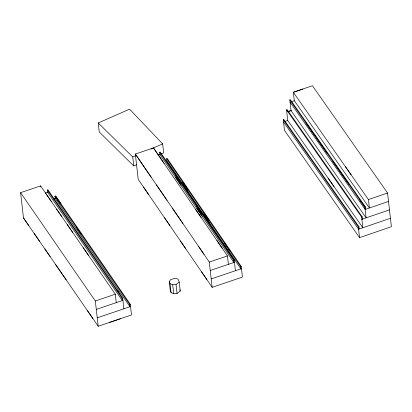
<?xml version="1.0" encoding="UTF-8"?>
<svg xmlns="http://www.w3.org/2000/svg" width="412" height="412" viewBox="0 0 412 412"><rect width="100%" height="100%" fill="white"/><g stroke="black" fill="none" stroke-linecap="round" stroke-linejoin="round"><path stroke-width="0.62" d="M169.26 281.607L170.65 279.578L175.188 278.306L178.01 279.13L179.22 281.999L180.24 290.985L177.052 293.498L173.72 293.746L171.078 292.608L170.285 290.594L169.26 281.607L170.053 283.621L171.078 292.608M170.053 283.621L172.695 284.759L176.027 284.512L179.22 281.999M136.707 164.671L133.776 165.954L99.251 131.948L98.226 122.961L129.559 109.165L162.647 143.896L163.672 152.883L161.329 153.908M98.226 122.961L132.752 156.967L135.682 155.685M150.926 149.02L162.647 143.896M158.393 155.19L160.155 154.418M358.929 226.749L283.842 119.485L283.24 119.691L358.327 226.96L358.929 226.749L359.187 228.995L358.584 229.206L283.554 122.029M286.525 109.808L361.612 217.078L362.833 227.748L287.746 120.484L286.525 109.808L287.128 109.602L362.22 216.867L362.478 219.117L361.87 219.323L389.479 209.852M302.897 89.018L293.354 92.288L294.317 100.713L369.404 207.983L368.446 199.557L293.354 92.288L312.435 85.742L387.558 193.001L391.4 226.703L359.542 237.631L284.455 130.362L283.302 119.784M359.661 199.707L364.898 207.195L366.119 217.866L291.026 110.596L289.811 99.925L290.419 99.719L365.506 206.989L365.763 209.234L365.156 209.44L290.069 102.171M291.238 101.774L294.256 100.734M287.931 111.662L291.377 110.478M287.983 111.647L290.98 110.617M284.671 121.535L287.7 120.495M368.446 199.557L387.558 193.001M365.506 206.989L364.898 207.195L289.811 99.925M365.156 209.44L388.521 201.427M361.612 217.078L362.22 216.867M358.584 229.206L390.442 218.278M97.242 317.832L130.547 306.533L129.94 306.739L55.223 198.43L54.966 196.184L55.574 195.978L130.295 304.288L131.51 314.959L98.2 326.258L23.479 217.948L20.6 192.672L40.587 185.894L115.303 294.204L116.266 302.629M47.344 190.02L122.065 298.329L122.318 300.575L47.601 192.265L47.344 190.02L47.952 189.814L122.673 298.123L123.888 308.794M210.249 270.478L234.464 262.3L233.856 262.506L159.887 154.49L159.629 152.244L160.242 152.038L234.207 260.054L235.422 270.725M47.601 192.265L48.204 192.059L45.176 193.084M53.493 199.017L55.223 198.43M20.6 192.672L95.321 300.981L115.303 294.204M159.629 152.244L233.599 260.26L234.207 260.054M122.065 298.329L122.673 298.123M96.279 309.407L122.925 300.369M241.221 266.435L167.22 158.429L166.644 158.625L240.613 266.641L241.221 266.435L242.436 277.106L212.165 287.329L138.205 179.318L135.327 154.042L153.485 147.908L227.45 255.919L228.408 264.344M60.306 203.919L54.966 196.184L129.687 304.494L130.295 304.288M166.644 158.625L166.901 160.871L240.871 268.887L241.478 268.681L211.207 278.903M109.304 322.493L120.407 318.723M158.074 155.103L159.892 154.49M151.173 177.186L135.327 154.042L209.286 262.053L227.45 255.919M345.344 166.551L351.117 174.806M305.962 123.003L327.499 153.764M332.886 161.458L349.036 184.53M328.173 178.242L333.947 186.492M55.574 195.978L60.904 203.708M76.313 227.13L81.653 234.866M45.923 193.63L51.258 201.365M56.599 209.1L61.934 216.841M67.269 224.576L72.605 232.311M83.286 247.782L88.621 255.522M23.479 217.948L28.819 225.683M34.155 233.424L39.495 241.159M44.826 248.894L50.166 256.63M55.502 264.37L66.177 279.841M87.524 310.787L92.86 318.522M116.606 289.327L119.635 293.725M224.767 243.497L230.045 251.207M164.048 163.337L153.485 147.908M216.882 240.49L222.166 248.204M156.457 184.9L167.02 200.335M172.304 208.05L182.871 223.479M182.495 181.769L187.779 189.489M203.631 212.633L208.91 220.348M182.753 184.015L188.037 191.734M203.888 214.879L209.167 222.593M175.486 175.388L180.765 183.108M196.617 206.252L201.895 213.967M175.739 177.634L181.023 185.354M196.874 208.498L202.153 216.212M195.752 209.631L201.03 217.345M198.723 246.623L204.002 254.338M143.489 187.033L148.768 194.747M164.62 217.891L169.904 225.611M180.466 241.035L185.75 248.755M201.602 271.899L206.881 279.614M179.761 289.837L180.24 290.985M358.327 226.96L359.542 237.631M240.613 266.641L240.871 268.887M233.599 260.26L233.856 262.506M209.286 262.053L212.165 287.329M176.027 284.512L177.052 293.498M172.695 284.759L173.72 293.746M132.752 156.967L133.776 165.954M129.687 304.494L129.94 306.739M95.321 300.981L98.2 326.258M40.587 185.894L40.721 187.094"/></g></svg>
